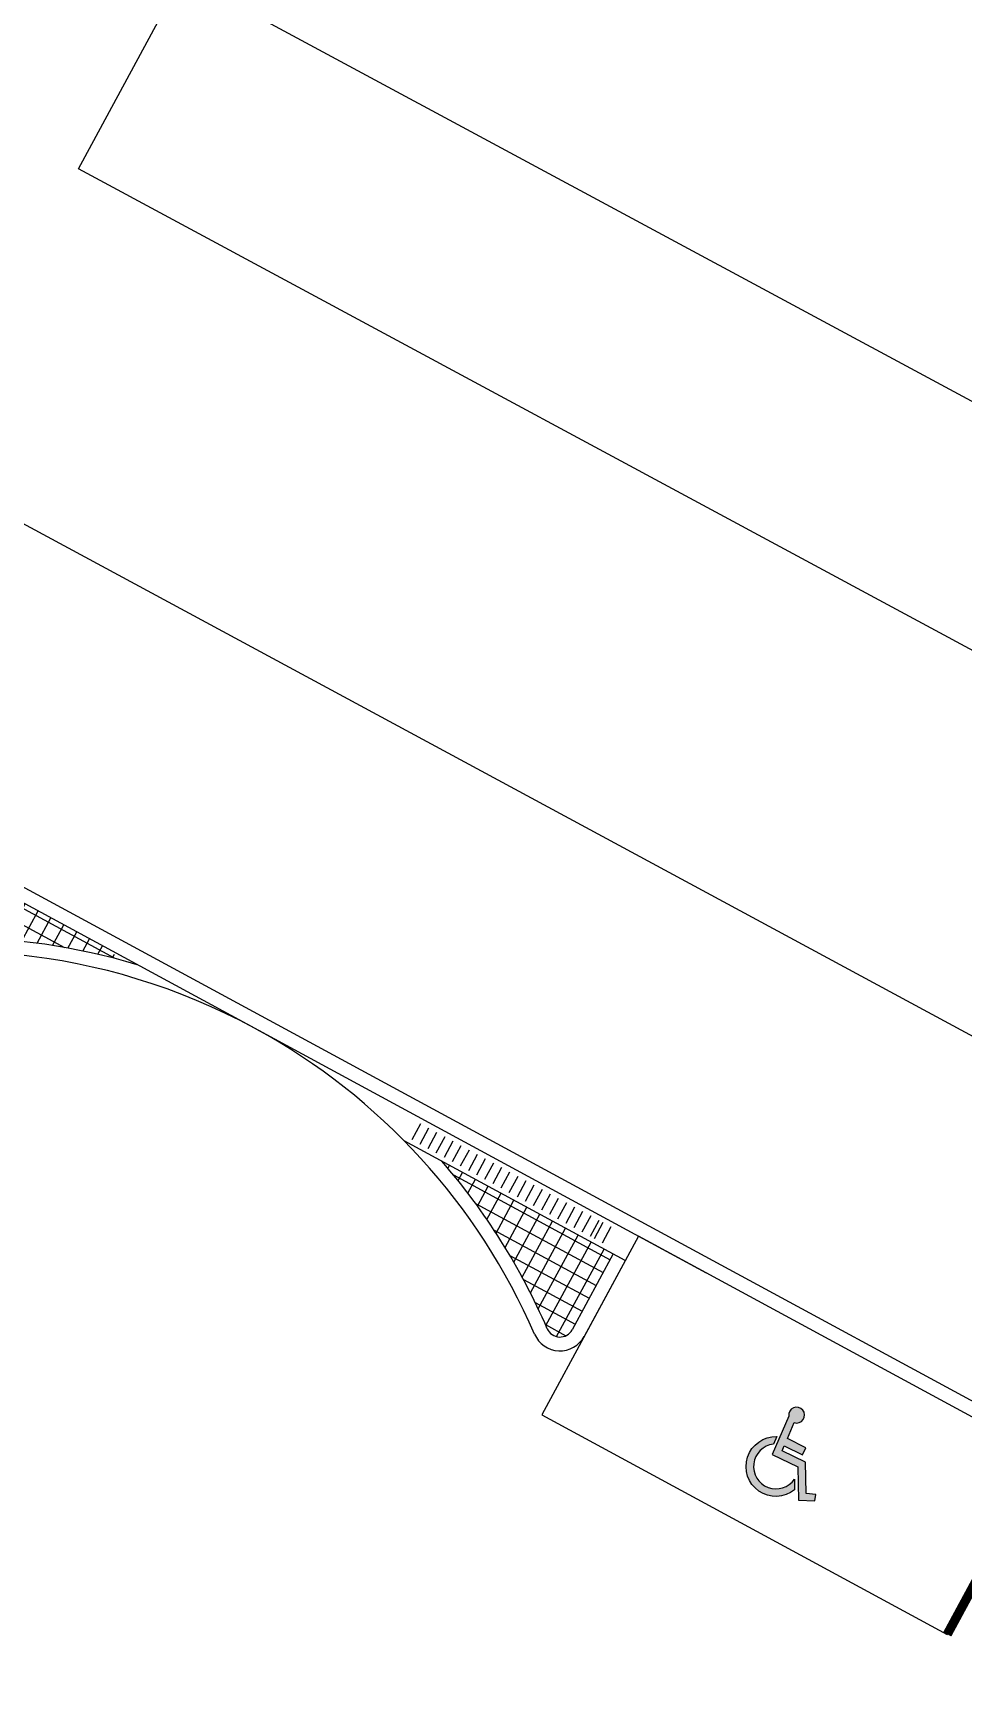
# Model space of a CAD drawing. Header units: millimetres. Extents: x -735 to -481, y 85 to 450.
# Drawn here: x -573.1 to -563.01, y 141.44 to 159.26 of the extents above; entities that cross this region are included whole.
import ezdxf

# ---------------------------------------------------------------- set-up
doc = ezdxf.new("R2010")
doc.units = ezdxf.units.MM
for name, color, linetype in [('dib-BOXES', 1, 'CONTINUOUS'), ('DIB-CORDON 02', 2, 'CONTINUOUS'), ('dib-demarcacion vial', 52, 'CONTINUOUS'), ('DIB-EDIF EXIST 05', 7, 'CONTINUOUS'), ('DIB-EDIF EXIST a demoler 04', 4, 'CONTINUOUS'), ('PL-SOLADO2', 1, 'CONTINUOUS'), ('tramas-otras', 14, 'CONTINUOUS'), ('tramas-solados', 14, 'CONTINUOUS')]:
    doc.layers.add(name, color=color, linetype=linetype)

# ---------------------------------------------------------------- blocks, each defined once
blk = doc.blocks.new('discap')
at = {"layer": 'dib-demarcacion vial'}
h = blk.add_hatch(color=256, dxfattribs=at)
edge = h.paths.add_edge_path()
edge.add_line((1861.941687414252, 224.9444337064173), (1861.938920229782, 225.0010267473962))
edge.add_line((1861.938920229782, 225.0010267473962), (1862.159225506926, 225.0010267473962))
edge.add_line((1862.159225506926, 225.0010267473962), (1862.159225506926, 225.0870626189094))
edge.add_line((1862.159225506926, 225.0870626189094), (1861.934713402875, 225.0870626189094))
edge.add_line((1861.934713402875, 225.0870626189094), (1861.925501496904, 225.2754598066634))
edge.add_arc((1861.913374339173, 225.3608021465804), 0.08619966900825043, 278.0875917758419, 572.9179504595353)
edge.add_line((1861.84101405722, 225.3139580163952), (1861.863116642359, 224.8619272536755))
edge.add_line((1861.863116642359, 224.8619272536755), (1862.17196464349, 224.8619272536755))
edge.add_line((1862.17196464349, 224.8619272536755), (1862.335216647601, 224.5421435009745))
edge.add_line((1862.335216647601, 224.5421435009745), (1862.498877917215, 224.6107970369058))
edge.add_line((1862.498877917215, 224.6107970369058), (1862.475637668306, 224.6783612821078))
edge.add_line((1862.475637668306, 224.6783612821078), (1862.377534646553, 224.6407081071336))
edge.add_line((1862.377534646553, 224.6407081071336), (1862.222480450196, 224.9444337064173))
edge.add_line((1862.222480450196, 224.9444337064173), (1861.941687414252, 224.9444337064173))
h = blk.add_hatch(color=256, dxfattribs=at)
edge = h.paths.add_edge_path()
edge.add_line((1862.195628838522, 224.7261586114756), (1862.248647782297, 224.6223032444496))
edge.add_arc((1861.955595693001, 224.7621538102649), 0.3247117303084103, 114.57735070036199, 334.48855072848795, ccw=False)
edge.add_line((1861.820541156868, 225.0574468512767), (1861.824976996851, 224.9667273215045))
edge.add_arc((1861.955595693001, 224.7621538102651), 0.2427170477834804, 122.5579346812594, 351.471515889202)
blk.add_lwpolyline([(1861.941687414252, 224.9444337064173), (1861.938920229782, 225.0010267473962), (1862.159225506926, 225.0010267473962), (1862.159225506926, 225.0870626189094), (1861.934713402875, 225.0870626189094), (1861.925501496904, 225.2754598066634, 3.421415650433009), (1861.84101405722, 225.3139580163952), (1861.863116642359, 224.8619272536755), (1862.17196464349, 224.8619272536755), (1862.335216647601, 224.5421435009745), (1862.498877917215, 224.6107970369058), (1862.475637668306, 224.6783612821078), (1862.377534646553, 224.6407081071336), (1862.222480450196, 224.9444337064173), (1861.941687414252, 224.9444337064173)], format="xyb", dxfattribs=at)
blk.add_lwpolyline([(1862.195628838522, 224.7261586114756), (1862.248647782297, 224.6223032444496, -1.426970922973066), (1861.820541156868, 225.0574468512767), (1861.824976996851, 224.9667273215045, 1.553386416687843)], format="xyb", close=True, dxfattribs=at)

msp = doc.modelspace()

# ---------------------------------------------------------------- hatches: boundary and pattern name
at = {"layer": 'tramas-solados'}
h = msp.add_hatch(dxfattribs=at)
h.set_pattern_fill('NET', color=256, scale=0.04999999999999998, angle=177.6002855460598, style=0)
h.set_pattern_definition([(151.5629053382287, (-1550.902761276869, 680.3053920100173), (-0.07559573637049005, -0.1395952977094979), []), (241.5629053382287, (-1550.902761276869, 680.3053920100173), (0.1395952977094979, -0.07559573637049005), [])])
h.paths.add_polyline_path([(-579.2992119668199, 147.0180350789514, -0.15077352630633), (-575.7808848071656, 149.2153859843667), (-575.6987302068343, 151.1757688811195), (-576.6953664427183, 151.7154967517802)])
h.paths.add_polyline_path([(-575.7808848071656, 149.2153859843667, -0.1286394604889564), (-572.2202002664693, 149.2264422259823), (-572.2175149960259, 149.2905184703972), (-575.6987302068343, 151.1757688811195)])
h = msp.add_hatch(dxfattribs=at)
h.set_pattern_fill('NET', color=256, scale=0.04999999999999998, angle=177.6002855460598, style=0)
h.set_pattern_definition([(151.5629053382286, (-1550.90276127687, 680.305392010017), (-0.07559573637049019, -0.1395952977094979), []), (241.5629053382287, (-1550.90276127687, 680.305392010017), (0.1395952977094979, -0.07559573637049019), [])])
h.paths.add_polyline_path([(-567.5240859095504, 145.2106308717129, 0.6252690855474974), (-567.2546402412236, 145.1986079909267), (-566.8095218223004, 146.0205347164882), (-568.666730064799, 147.0263049403734, -0.0766907814300058)])

# ---------------------------------------------------------------- linework, layer by layer
at = {"layer": 'DIB-CORDON 02'}
for p, q in [((-565.7962143719367, 145.8130662286199), (-576.6953664427181, 151.7154967517801)), ((-566.6776215221461, 145.9491041728465), (-569.0759318800117, 147.2479079851382)), ((-566.5347586118937, 146.2129056145126), (-567.1226354177221, 145.1273701971956)), ((-566.8095218223003, 146.020534716488), (-567.2546402411822, 145.1986079910019))]:
    msp.add_line(p, q, dxfattribs=at)
for centre, radius, start, end in [((-573.9794112259754, 142.4155335378499), 7.034436747752233, 73.41567269258397, 139.1348111701715), ((-573.9794112259754, 142.4155335378499), 6.884436747752233, 61.56226124962274, 150.4676487331108), ((-573.9794112259754, 142.4155335378497), 6.884471838499862, 23.41217412615171, 61.37932536947612), ((-573.9794112259754, 142.4155335378497), 7.034471838499862, 23.41217412615171, 40.95406956741697), ((-567.3864353766152, 145.2702323044451), 0.1499999999999999, 203.4121741261517, 331.5620316201628), ((-567.3864353766152, 145.2702323044451), 0.2999999999999999, 203.4121741261517, 331.5620316201628)]:
    msp.add_arc(centre, radius, start, end, dxfattribs=at)
at = {"layer": 'dib-demarcacion vial', "const_width": 0.09999999999999998}
msp.add_lwpolyline([(-562.138060416773, 143.8319947266207), (-563.1856036300344, 141.8966842026342)], dxfattribs=at)
at = {"layer": 'DIB-EDIF EXIST 05'}
msp.add_lwpolyline([(-572.9776905449222, 160.6819376219965), (-569.8250331353408, 166.5371277348638), (-556.793933335276, 159.5206871842175), (-559.9465907448572, 153.6654970713506)], close=True, dxfattribs=at)
at = {"layer": 'DIB-EDIF EXIST a demoler 04'}
msp.add_lwpolyline([(-561.443406262432, 154.4714395670327), (-562.5693553372826, 152.3803002410088), (-572.6068241021972, 157.7848558002904), (-571.4808750273471, 159.8759951263142)], dxfattribs=at)
at = {"layer": 'PL-SOLADO2'}
msp.add_line((-553.6267274830865, 143.3669134440627), (-578.5925836121905, 156.8443805830664), dxfattribs=at)
at = {"layer": 'tramas-otras'}
for p, q in [((-568.8994381286825, 147.4325974008173), (-568.9947289204229, 147.25663669995)), ((-568.8115046181983, 147.3849770508186), (-568.9067954099385, 147.2090163499513)), ((-568.7235711077144, 147.3373567008192), (-568.818861899455, 147.161395999952)), ((-568.6356375972298, 147.2897363508213), (-568.7309283889699, 147.113775649954)), ((-568.5477040867456, 147.2421160008225), (-568.6429948784858, 147.0661552999554)), ((-568.4597705762612, 147.1944956508237), (-568.5550613680018, 147.0185349499565)), ((-568.3718370657768, 147.1468753008258), (-568.467127857517, 146.9709145999586)), ((-568.3718370657766, 147.1468753008257), (-568.467127857517, 146.9709145999585)), ((-568.2839035552931, 147.0992549508268), (-568.3791943470333, 146.9232942499598)), ((-568.1959700448085, 147.0516346008286), (-568.2912608365489, 146.8756738999613)), ((-568.1080365343247, 147.004014250829), (-568.2033273260652, 146.8280535499619)), ((-568.0201030238404, 146.9563939008308), (-568.1153938155804, 146.7804331999638)), ((-567.9321695133561, 146.9087735508324), (-568.0274603050964, 146.7328128499652)), ((-567.8442360028719, 146.8611532008336), (-567.9395267946119, 146.6851924999664)), ((-567.7563024923875, 146.8135328508348), (-567.8515932841275, 146.6375721499676)), ((-567.756302492387, 146.8135328508358), (-567.8515932841275, 146.6375721499682)), ((-567.6683689819033, 146.7659125008362), (-567.7636597736434, 146.589951799969)), ((-567.5804354714193, 146.7182921508376), (-567.6757262631593, 146.5423314499703)), ((-567.4925019609354, 146.670671800838), (-567.5877927526756, 146.4947110999709)), ((-567.4045684504506, 146.6230514508403), (-567.499859242191, 146.4470907499729)), ((-567.3166349399662, 146.5754311008417), (-567.4119257317066, 146.3994703999744)), ((-567.228701429482, 146.5278107508429), (-567.3239922212226, 146.3518500499755)), ((-567.1407679189981, 146.4801904008439), (-567.2360587107385, 146.3042296999766)), ((-567.1407679189977, 146.4801904008448), (-567.2360587107382, 146.3042296999773)), ((-567.0528344085142, 146.432570050845), (-567.1481252002545, 146.2566093499779)), ((-566.9649008980298, 146.3849497008464), (-567.0601916897704, 146.2089889999791)), ((-566.9209391202321, 146.3611303324359), (-567.0162299119722, 146.1851696315689)), ((-566.8330056097475, 146.3135099824379), (-566.9282964014878, 146.1375492815708))]:
    msp.add_line(p, q, dxfattribs=at)
msp.add_lwpolyline([(-562.1383901233575, 143.8321732790616), (-566.5346794673549, 146.212981643248), (-567.5835701535066, 144.2761491724313), (-563.1864816610531, 141.8958944286922)], close=True, dxfattribs=at)
at = {"layer": 'tramas-solados'}
for p, q in [((-565.72478384694, 145.9449664943462), (-576.7545481150133, 151.918129989667)), ((-554.4300212469507, 139.8282932807714), (-565.7247838469399, 145.9449664943462))]:
    msp.add_line(p, q, dxfattribs=at)

# ---------------------------------------------------------------- block references
at = {"layer": 'dib-BOXES', "rotation": 334.0682528339383}
msp.add_blockref('discap', (-2337.817595891814, 755.818171024598), dxfattribs=at)

doc.saveas('drawing.dxf')
